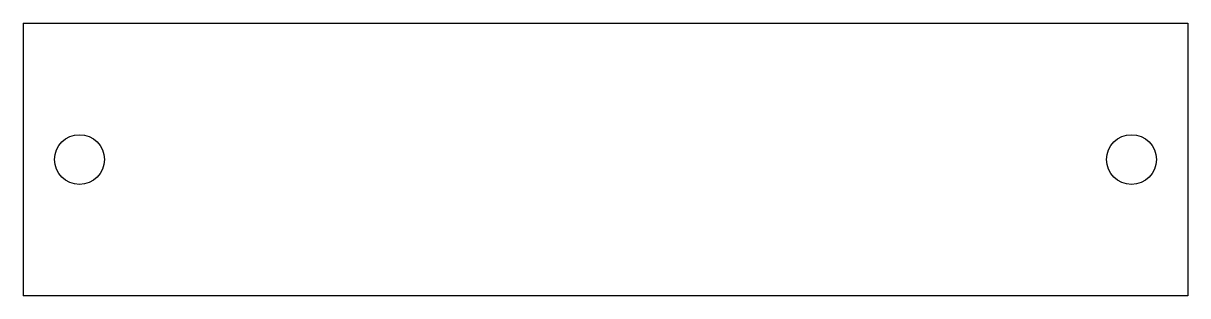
# Model space of a CAD drawing. Header units: centimetres. Extents: x 269.1 to 283.6, y 184.7 to 188.1.
import ezdxf

# ---------------------------------------------------------------- set-up
doc = ezdxf.new("R2010")
doc.units = ezdxf.units.CM
doc.header["$MEASUREMENT"] = 0
doc.layers.add('Left_SIde_Blank_Panel v4_0', color=7, linetype='Continuous')

msp = doc.modelspace()

# ---------------------------------------------------------------- linework, layer by layer
at = {"layer": 'Left_SIde_Blank_Panel v4_0'}
for p, q in [((269.111, 188.142), (269.111, 184.742)), ((269.111, 188.142), (283.611, 188.142)), ((283.611, 188.142), (283.611, 184.742)), ((283.611, 184.742), (269.111, 184.742))]:
    msp.add_line(p, q, dxfattribs=at)
for centre in [(269.811, 186.442), (282.911, 186.442)]:
    msp.add_circle(centre, 0.31, dxfattribs=at)

doc.saveas('drawing.dxf')
